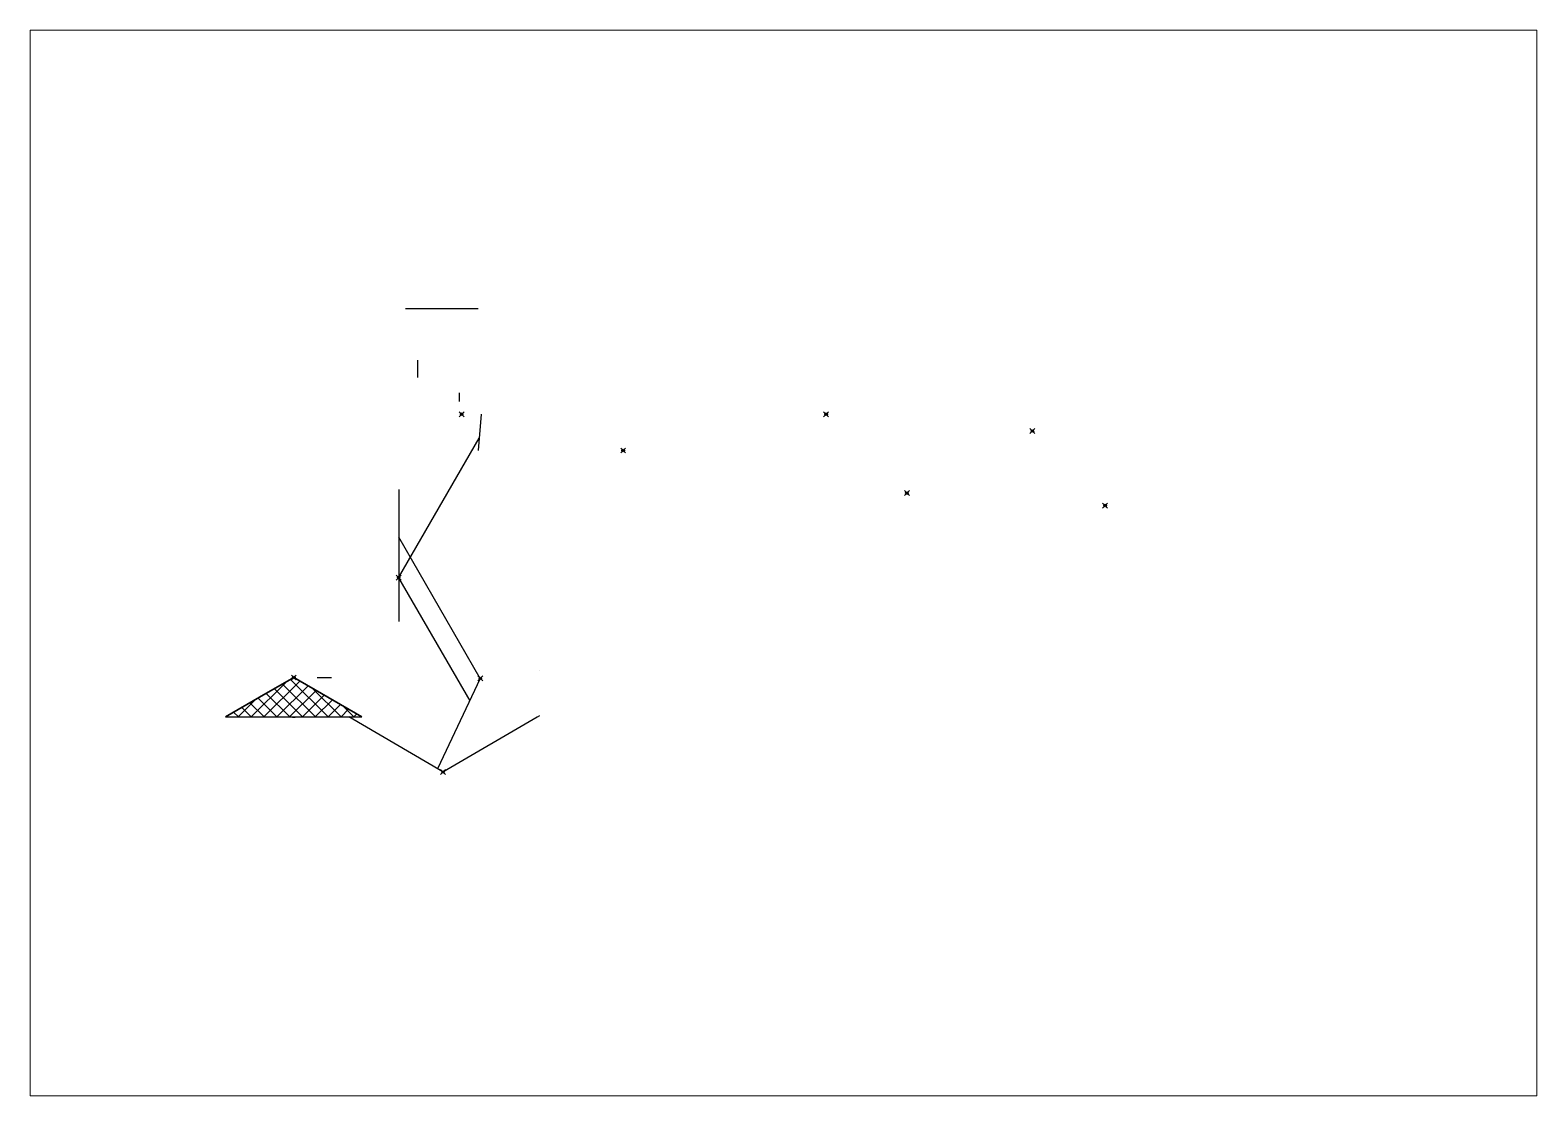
# Paper-space layout 'Layout2' of a CAD drawing. Header units: metres. Extents: x 30 to 267, y 21 to 189.
# The model-space entities are those that its viewports show. They can reach past a viewport. Long polylines and large blocks are cut down to what shows.
import ezdxf

# ---------------------------------------------------------------- set-up
doc = ezdxf.new("R2010")
doc.units = ezdxf.units.M
doc.header["$PDMODE"] = 35
doc.header["$PDSIZE"] = 0.2

msp = doc.modelspace()

# ---------------------------------------------------------------- hatches: boundary and pattern name
at = {"true_color": 0x139b48}
h = msp.add_hatch(dxfattribs=at)
h.set_pattern_fill('ANSI37', color=114, scale=0.23)
h.paths.add_polyline_path([(2.75, 1.58), (0, 0), (0, 0), (10.97, 0), (5.5, 3.17)])

# ---------------------------------------------------------------- linework, layer by layer
for p, q in [((14.48, 32.84), (20.32, 32.84)), ((15.49, 27.3), (15.49, 28.7)), ((18.84, 25.36), (18.84, 26.06)), ((20.57, 24.34, 0.3), (20.32, 21.43, 0.3)), ((13.93, 11.2), (20.4, 22.41)), ((13.94, 18.3), (13.94, 7.67)), ((20.5, 3.1), (13.94, 14.47)), ((13.93, 11.2), (19.65, 1.29)), ((25.28, 3.72), (25.28, 3.72)), ((7.39, 3.17), (8.52, 3.17)), ((20.5, 3.1), (17.07, -4.18)), ((0, 0, 0.3), (10.97, 0, 0.3)), ((17.5, -4.43), (9.93, 0)), ((17.5, -4.43), (25.09, 0)), ((25.09, 0, 0.3), (25.11, 0, 0.3)), ((25.11, 0, 0.3), (25.29, 0.11, 0.3))]:
    msp.add_line(p, q)
at = {"lineweight": 35}
for p, q in [((5.5, 3.17, 0.3), (2.75, 1.58, 0.3)), ((2.75, 1.58, 0.3), (0, 0, 0.3))]:
    msp.add_line(p, q, dxfattribs=at)
at = {"lineweight": 30}
msp.add_line((5.5, 3.17, 0.3), (10.97, 0, 0.3), dxfattribs=at)
msp.add_arc((5.5, 3.17), 3.18, 266.4158, 273.5842)
at = {"color": 6}
for p in [(19, 24.35), (48.33, 24.35), (64.93, 23), (32, 21.43), (54.83, 18), (70.78, 17), (13.93, 11.2)]:
    msp.add_point(p, dxfattribs=at)
at = {"color": 6, "ltscale": 0.5}
msp.add_point((5.5, 3.17), dxfattribs=at)
at = {"color": 6, "ltscale": 2}
for p in [(20.5, 3.1), (17.5, -4.43)]:
    msp.add_point(p, dxfattribs=at)

psp = doc.layouts.new('Layout2')

# ---------------------------------------------------------------- viewports
at = {"layer": '0', "view_target_point": (51.38, -5.1)}
psp.add_viewport(center=(148.5, 105), size=(237.6, 168), view_center_point=(-6.48, 17.48), view_height=85.7241, dxfattribs=at)

doc.saveas('drawing.dxf')
